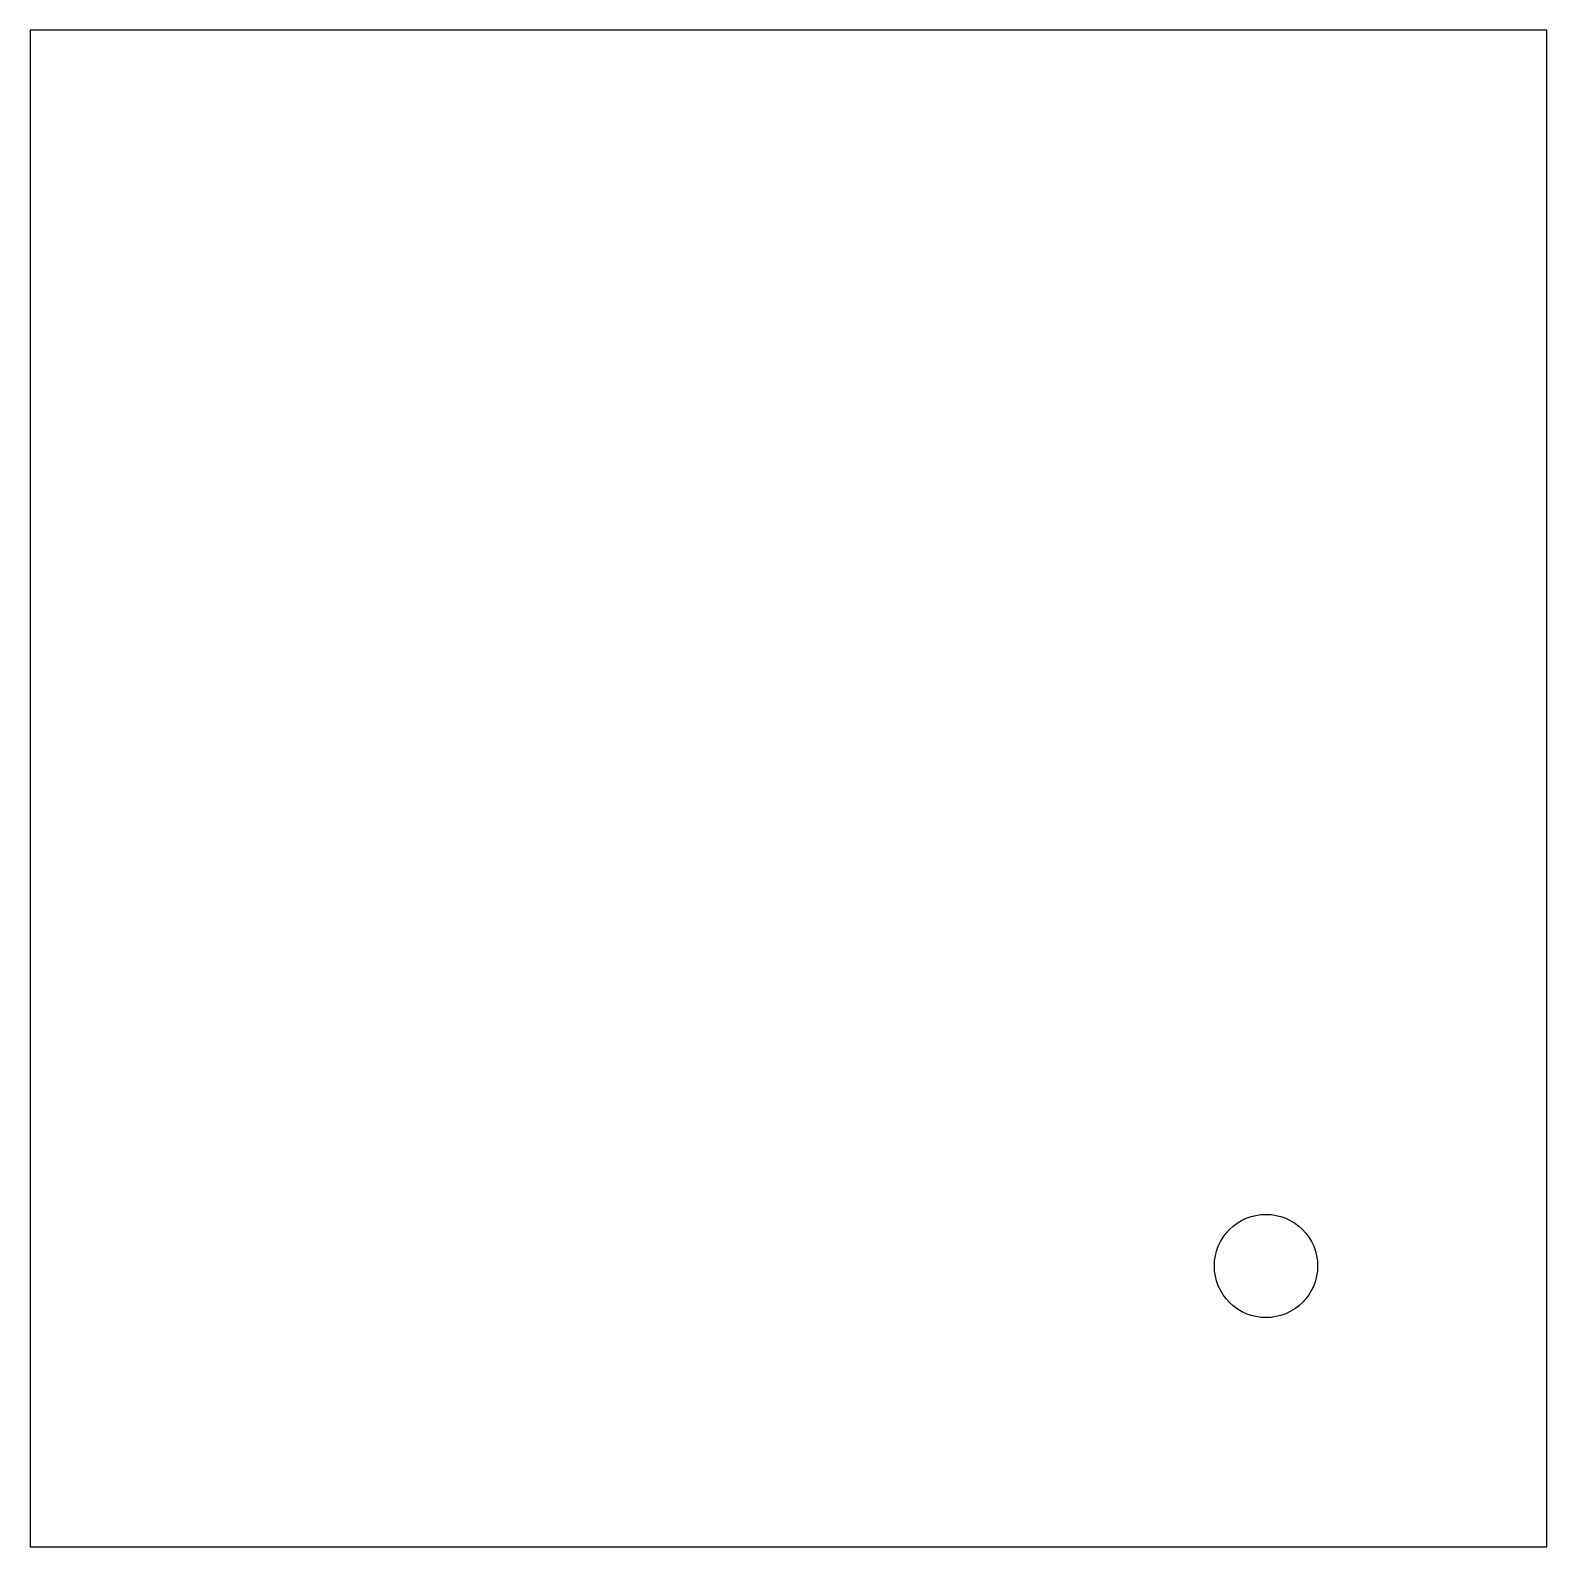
# Model space of a CAD drawing. Header units: metres. Extents: x -59 to 59, y -59 to 59.
import ezdxf

# ---------------------------------------------------------------- set-up
doc = ezdxf.new("R2010")
doc.units = ezdxf.units.M

msp = doc.modelspace()

# ---------------------------------------------------------------- linework, layer by layer
for p, q in [((58.75, 58.75), (-58.75, 58.75)), ((-58.75, 58.75), (-58.75, -58.75)), ((58.75, -58.75), (58.75, 58.75)), ((34.1716, -34.1716), (34.4624, -33.9079)), ((34.4624, -33.9079), (34.7777, -33.6741)), ((34.7777, -33.6741), (35.1144, -33.4723)), ((35.1144, -33.4723), (35.4693, -33.3045)), ((35.4693, -33.3045), (35.8389, -33.1722)), ((35.8389, -33.1722), (36.2196, -33.0769)), ((36.2196, -33.0769), (36.6079, -33.0193)), ((36.6079, -33.0193), (37, -33)), ((37, -33), (37.3921, -33.0193)), ((37.3921, -33.0193), (37.7803, -33.0769)), ((37.7803, -33.0769), (38.1611, -33.1722)), ((38.1611, -33.1722), (38.5307, -33.3045)), ((38.5307, -33.3045), (38.8856, -33.4723)), ((38.8856, -33.4723), (39.2223, -33.6741)), ((39.2223, -33.6741), (39.5376, -33.9079)), ((39.5376, -33.9079), (39.8284, -34.1716)), ((33.3045, -35.4693), (33.4723, -35.1144)), ((33.4723, -35.1144), (33.6741, -34.7777)), ((33.6741, -34.7777), (33.9079, -34.4624)), ((33.9079, -34.4624), (34.1716, -34.1716)), ((39.8284, -34.1716), (40.092, -34.4624)), ((40.092, -34.4624), (40.3259, -34.7777)), ((40.3259, -34.7777), (40.5277, -35.1144)), ((40.5277, -35.1144), (40.6955, -35.4693)), ((33.0193, -36.6079), (33.0769, -36.2196)), ((33.0769, -36.2196), (33.1722, -35.8389)), ((33.1722, -35.8389), (33.3045, -35.4693)), ((40.6955, -35.4693), (40.8278, -35.8389)), ((40.8278, -35.8389), (40.9231, -36.2196)), ((40.9231, -36.2196), (40.9807, -36.6079)), ((33, -37), (33.0193, -36.6079)), ((33.0193, -37.3921), (33, -37)), ((33.0769, -37.7803), (33.0193, -37.3921)), ((40.9807, -37.3921), (40.9231, -37.7803)), ((40.9807, -36.6079), (41, -37)), ((41, -37), (40.9807, -37.3921)), ((33.1722, -38.1611), (33.0769, -37.7803)), ((33.3045, -38.5307), (33.1722, -38.1611)), ((33.4723, -38.8856), (33.3045, -38.5307)), ((40.6955, -38.5307), (40.5277, -38.8856)), ((40.8278, -38.1611), (40.6955, -38.5307)), ((40.9231, -37.7803), (40.8278, -38.1611)), ((33.6741, -39.2223), (33.4723, -38.8856)), ((33.9079, -39.5376), (33.6741, -39.2223)), ((34.1716, -39.8284), (33.9079, -39.5376)), ((34.4624, -40.092), (34.1716, -39.8284)), ((39.8284, -39.8284), (39.5376, -40.092)), ((40.092, -39.5376), (39.8284, -39.8284)), ((40.3259, -39.2223), (40.092, -39.5376)), ((40.5277, -38.8856), (40.3259, -39.2223)), ((34.7777, -40.3259), (34.4624, -40.092)), ((35.1144, -40.5277), (34.7777, -40.3259)), ((35.4693, -40.6955), (35.1144, -40.5277)), ((35.8389, -40.8278), (35.4693, -40.6955)), ((36.2196, -40.9231), (35.8389, -40.8278)), ((36.6079, -40.9807), (36.2196, -40.9231)), ((37, -41), (36.6079, -40.9807)), ((37.3921, -40.9807), (37, -41)), ((37.7803, -40.9231), (37.3921, -40.9807)), ((38.1611, -40.8278), (37.7803, -40.9231)), ((38.5307, -40.6955), (38.1611, -40.8278)), ((38.8856, -40.5277), (38.5307, -40.6955)), ((39.2223, -40.3259), (38.8856, -40.5277)), ((39.5376, -40.092), (39.2223, -40.3259)), ((-58.75, -58.75), (58.75, -58.75))]:
    msp.add_line(p, q)

doc.saveas('drawing.dxf')
